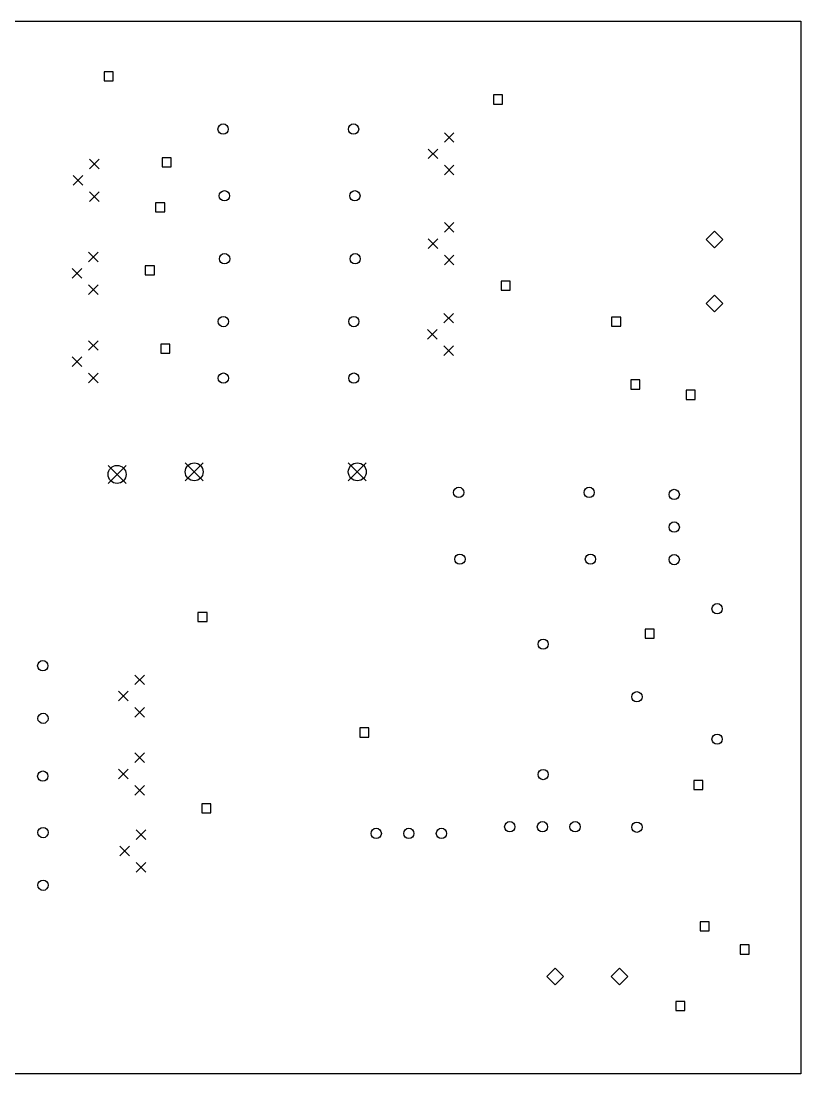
# Model space of a CAD drawing. Extents: x -5 to 117, y -27 to 76.
# Drawn here: x 55.8 to 116.5, y -5.9 to 76.1 of the extents above; entities that cross this region are included whole.
import ezdxf

# ---------------------------------------------------------------- set-up
doc = ezdxf.new("R2010")
doc.units = 0
doc.layers.add('BLACK', color=7, linetype='CONTINUOUS')

msp = doc.modelspace()

# ---------------------------------------------------------------- linework, layer by layer
at = {"layer": 'BLACK', "linetype": 'CONTINUOUS'}
for p, q in [((-3.475, 76.15), (116.525, 76.15)), ((116.525, 76.15), (116.525, -5.855)), ((62.993557, 72.193557), (62.286443, 72.193557)), ((62.286443, 72.193557), (62.286443, 71.486443)), ((62.993557, 71.486443), (62.993557, 72.193557)), ((62.286443, 71.486443), (62.993557, 71.486443)), ((93.293557, 70.393557), (92.586443, 70.393557)), ((92.586443, 70.393557), (92.586443, 69.686443)), ((93.293557, 69.686443), (93.293557, 70.393557)), ((92.586443, 69.686443), (93.293557, 69.686443)), ((88.765, 67.455), (89.515, 66.705)), ((89.515, 67.455), (88.765, 66.705)), ((87.495, 66.185), (88.245, 65.435)), ((88.245, 66.185), (87.495, 65.435)), ((61.135, 65.385), (61.885, 64.635)), ((61.885, 65.385), (61.135, 64.635)), ((67.493557, 65.493557), (66.786443, 65.493557)), ((66.786443, 65.493557), (66.786443, 64.786443)), ((66.786443, 64.786443), (67.493557, 64.786443)), ((67.493557, 64.786443), (67.493557, 65.493557)), ((88.765, 64.915), (89.515, 64.165)), ((89.515, 64.915), (88.765, 64.165)), ((59.865, 64.115), (60.615, 63.365)), ((60.615, 64.115), (59.865, 63.365)), ((61.135, 62.845), (61.885, 62.095)), ((61.885, 62.845), (61.135, 62.095)), ((66.993557, 61.993557), (66.286443, 61.993557)), ((66.286443, 61.993557), (66.286443, 61.286443)), ((66.993557, 61.286443), (66.993557, 61.993557)), ((66.286443, 61.286443), (66.993557, 61.286443)), ((88.765, 60.455), (89.515, 59.705)), ((89.515, 60.455), (88.765, 59.705)), ((87.495, 59.185), (88.245, 58.435)), ((88.245, 59.185), (87.495, 58.435)), ((109.8, 59.79), (109.15, 59.14)), ((109.15, 59.14), (109.8, 58.49)), ((110.45, 59.14), (109.8, 59.79)), ((109.8, 58.49), (110.45, 59.14)), ((61.065, 58.155), (61.815, 57.405)), ((61.815, 58.155), (61.065, 57.405)), ((88.765, 57.915), (89.515, 57.165)), ((89.515, 57.915), (88.765, 57.165)), ((59.795, 56.885), (60.545, 56.135)), ((60.545, 56.885), (59.795, 56.135)), ((66.193557, 57.093557), (65.486443, 57.093557)), ((65.486443, 57.093557), (65.486443, 56.386443)), ((66.193557, 56.386443), (66.193557, 57.093557)), ((65.486443, 56.386443), (66.193557, 56.386443)), ((93.893557, 55.893557), (93.186443, 55.893557)), ((93.186443, 55.893557), (93.186443, 55.186443)), ((93.893557, 55.186443), (93.893557, 55.893557)), ((61.065, 55.615), (61.815, 54.865)), ((61.815, 55.615), (61.065, 54.865)), ((93.186443, 55.186443), (93.893557, 55.186443)), ((109.8, 54.79), (109.15, 54.14)), ((109.15, 54.14), (109.8, 53.49)), ((110.45, 54.14), (109.8, 54.79)), ((109.8, 53.49), (110.45, 54.14)), ((88.735, 53.385), (89.485, 52.635)), ((89.485, 53.385), (88.735, 52.635)), ((102.493557, 53.093557), (101.786443, 53.093557)), ((101.786443, 53.093557), (101.786443, 52.386443)), ((102.493557, 52.386443), (102.493557, 53.093557)), ((87.465, 52.115), (88.215, 51.365)), ((88.215, 52.115), (87.465, 51.365)), ((101.786443, 52.386443), (102.493557, 52.386443)), ((61.065, 51.255), (61.815, 50.505)), ((61.815, 51.255), (61.065, 50.505)), ((67.393557, 50.993557), (66.686443, 50.993557)), ((66.686443, 50.993557), (66.686443, 50.286443)), ((67.393557, 50.286443), (67.393557, 50.993557)), ((88.735, 50.845), (89.485, 50.095)), ((89.485, 50.845), (88.735, 50.095)), ((66.686443, 50.286443), (67.393557, 50.286443)), ((59.795, 49.985), (60.545, 49.235)), ((60.545, 49.985), (59.795, 49.235)), ((61.065, 48.715), (61.815, 47.965)), ((61.815, 48.715), (61.065, 47.965)), ((103.993557, 48.193557), (103.286443, 48.193557)), ((103.286443, 48.193557), (103.286443, 47.486443)), ((103.993557, 47.486443), (103.993557, 48.193557)), ((103.286443, 47.486443), (103.993557, 47.486443)), ((108.293557, 47.393557), (107.586443, 47.393557)), ((107.586443, 47.393557), (107.586443, 46.686443)), ((108.293557, 46.686443), (108.293557, 47.393557)), ((107.586443, 46.686443), (108.293557, 46.686443)), ((62.59, 41.54), (63.99, 40.14)), ((63.99, 41.54), (62.59, 40.14)), ((68.59, 41.74), (69.99, 40.34)), ((69.99, 41.74), (68.59, 40.34)), ((81.29, 41.74), (82.69, 40.34)), ((82.69, 41.74), (81.29, 40.34)), ((70.293557, 30.093557), (69.586443, 30.093557)), ((69.586443, 30.093557), (69.586443, 29.386443)), ((70.293557, 29.386443), (70.293557, 30.093557)), ((69.586443, 29.386443), (70.293557, 29.386443)), ((105.093557, 28.793557), (104.386443, 28.793557)), ((104.386443, 28.793557), (104.386443, 28.086443)), ((105.093557, 28.086443), (105.093557, 28.793557)), ((104.386443, 28.086443), (105.093557, 28.086443)), ((64.665, 25.215), (65.415, 24.465)), ((65.415, 25.215), (64.665, 24.465)), ((63.395, 23.945), (64.145, 23.195)), ((64.145, 23.945), (63.395, 23.195)), ((64.665, 22.675), (65.415, 21.925)), ((65.415, 22.675), (64.665, 21.925)), ((82.893557, 21.093557), (82.186443, 21.093557)), ((82.186443, 21.093557), (82.186443, 20.386443)), ((82.893557, 20.386443), (82.893557, 21.093557)), ((82.186443, 20.386443), (82.893557, 20.386443)), ((64.665, 19.155), (65.415, 18.405)), ((65.415, 19.155), (64.665, 18.405)), ((63.395, 17.885), (64.145, 17.135)), ((64.145, 17.885), (63.395, 17.135)), ((64.665, 16.615), (65.415, 15.865)), ((65.415, 16.615), (64.665, 15.865)), ((108.893557, 16.993557), (108.186443, 16.993557)), ((108.186443, 16.993557), (108.186443, 16.286443)), ((108.893557, 16.286443), (108.893557, 16.993557)), ((108.186443, 16.286443), (108.893557, 16.286443)), ((70.593557, 15.193557), (69.886443, 15.193557)), ((69.886443, 15.193557), (69.886443, 14.486443)), ((70.593557, 14.486443), (70.593557, 15.193557)), ((69.886443, 14.486443), (70.593557, 14.486443)), ((64.765, 13.155), (65.515, 12.405)), ((65.515, 13.155), (64.765, 12.405)), ((63.495, 11.885), (64.245, 11.135)), ((64.245, 11.885), (63.495, 11.135)), ((64.765, 10.615), (65.515, 9.865)), ((65.515, 10.615), (64.765, 9.865)), ((109.393557, 5.993557), (108.686443, 5.993557)), ((108.686443, 5.993557), (108.686443, 5.286443)), ((109.393557, 5.286443), (109.393557, 5.993557)), ((108.686443, 5.286443), (109.393557, 5.286443)), ((112.493557, 4.193557), (111.786443, 4.193557)), ((111.786443, 4.193557), (111.786443, 3.486443)), ((112.493557, 3.486443), (112.493557, 4.193557)), ((111.786443, 3.486443), (112.493557, 3.486443)), ((97.4, 2.39), (96.75, 1.74)), ((96.75, 1.74), (97.4, 1.09)), ((98.05, 1.74), (97.4, 2.39)), ((97.4, 1.09), (98.05, 1.74)), ((102.4, 2.39), (101.75, 1.74)), ((101.75, 1.74), (102.4, 1.09)), ((103.05, 1.74), (102.4, 2.39)), ((102.4, 1.09), (103.05, 1.74)), ((107.493557, -0.206443), (106.786443, -0.206443)), ((106.786443, -0.206443), (106.786443, -0.913557)), ((107.493557, -0.913557), (107.493557, -0.206443)), ((106.786443, -0.913557), (107.493557, -0.913557)), ((116.525, -5.855), (-3.475, -5.855))]:
    msp.add_line(p, q, dxfattribs=at)
at = {"layer": 'BLACK'}
for centre, radius in [((71.54, 67.74), 0.4), ((81.7, 67.74), 0.4), ((71.64, 62.54), 0.4), ((81.8, 62.54), 0.4), ((71.66, 57.64), 0.4), ((81.82, 57.64), 0.4), ((71.56, 52.74), 0.4), ((81.72, 52.74), 0.4), ((71.56, 48.34), 0.4), ((81.72, 48.34), 0.4), ((63.29, 40.84), 0.7), ((69.29, 41.04), 0.7), ((81.99, 41.04), 0.7), ((89.88, 39.44), 0.4), ((100.04, 39.44), 0.4), ((106.66, 39.28), 0.4), ((106.66, 36.74), 0.4), ((89.98, 34.24), 0.4), ((100.14, 34.24), 0.4), ((106.66, 34.2), 0.4), ((110, 30.38), 0.4), ((96.46, 27.62), 0.4), ((57.5, 25.94), 0.4), ((103.76, 23.52), 0.4), ((57.52, 21.84), 0.4), ((110, 20.22), 0.4), ((57.5, 17.34), 0.4), ((96.46, 17.46), 0.4), ((57.52, 12.94), 0.4), ((83.46, 12.88), 0.4), ((86, 12.88), 0.4), ((88.54, 12.88), 0.4), ((93.86, 13.4), 0.4), ((96.4, 13.4), 0.4), ((98.94, 13.4), 0.4), ((103.76, 13.36), 0.4), ((57.52, 8.84), 0.4)]:
    msp.add_circle(centre, radius, dxfattribs=at)

doc.saveas('drawing.dxf')
